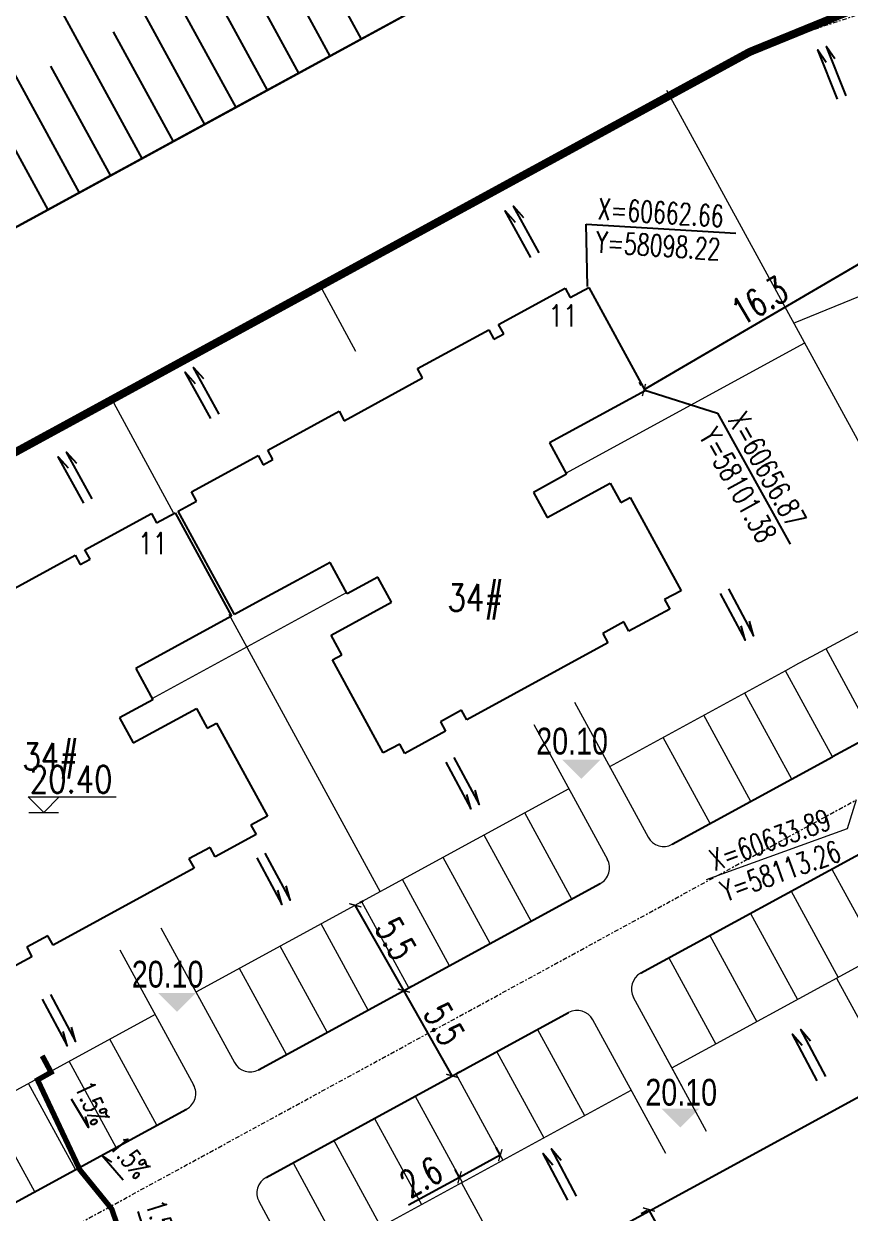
# Model space of a CAD drawing. Header units: inches. Extents: x 393 to 1582, y 246 to 1188.
# Drawn here: x 1030.7 to 1077, y 819.9 to 886.6 of the extents above; entities that cross this region are included whole.
import ezdxf

# ---------------------------------------------------------------- set-up
doc = ezdxf.new("R2010")
doc.units = ezdxf.units.IN
doc.header["$MEASUREMENT"] = 0
for name, pattern in [('CENTERX2', [4, 2.5, -0.5, 0.5, -0.5]), ('CONTINOUS', [0]), ('DASHED2', [0.375, 0.25, -0.125]), ('DOTE', [2.42, 2, -0.2, 0.02, -0.2])]:
    doc.linetypes.add(name, pattern=pattern)
for name, color, linetype in [('buildcoor', 7, 'Continuous'), ('DIM', 4, 'Continuous'), ('drain', 4, 'Continuous'), ('ELEV', 1, 'Continuous'), ('hongzb', 5, 'Continuous'), ('ROAD-TEXT', 4, 'Continuous'), ('roaddim', 2, 'Continuous'), ('外墙', 42, 'Continuous'), ('建筑层数', 7, 'Continuous'), ('绿化', 3, 'Continuous'), ('车库边线', 4, 'DOTE')]:
    doc.layers.add(name, color=color, linetype=linetype)
for name, color, linetype, lineweight in [('buildelev', 2, 'Continuous', 20), ('parking', 30, 'Continuous', 18), ('ROAD', 1, 'Continuous', 25), ('ROAD-CENTER', 7, 'CENTERX2', 18), ('ROAD-ZB', 4, 'Continuous', 15), ('walk', 2, 'Continuous', 18), ('围墙', 75, 'FENCELINE1', 15), ('建筑型号', 2, 'Continuous', 18)]:
    doc.layers.add(name, color=color, linetype=linetype, lineweight=lineweight)
doc.styles.add('_HZTXT', font='txt.shx', dxfattribs={"width": 0.8, "bigfont": 'hztxt.shx'})
doc.styles.add('DIM_FONT', font='SIMPLEX.shx', dxfattribs={"width": 0.8})
doc.styles.add('FLS', font='', dxfattribs={"width": 0.8})
doc.styles.add('HZ', font='simplex.shx', dxfattribs={"width": 0.7, "bigfont": 'hztxt.shx'})
doc.styles.add('RO', font='romans.shx', dxfattribs={"width": 0.8})
doc.styles.get('FLS').set_extended_font_data('创艺繁隶书')
doc.linetypes.add('FENCELINE1', pattern='A,0.25,-0.1,[133,ltypeshp.shx,S=0.1,R=0,X=-0.1,Y=0],-0.1,1', length=1.45)
doc.dimstyles.new('NORMAL', dxfattribs={"dimtxt": 1.5, "dimasz": 0.3, "dimexe": 0.5, "dimexo": 0.3, "dimgap": 0.3, "dimtad": 1, "dimdec": 1, "dimzin": 1, "dimdsep": 46, "dimtxsty": 'HZ', "dimblk": 'ARCHTICK', "dimcen": 0, "dimclrt": 256, "dimadec": 0, "dimazin": 0, "dimtfac": 1, "dimtdec": 1, "dimtofl": 0, "dimtmove": 0, "dimatfit": 3, "dimldrblk": 'ARCHTICK', "dimfxl": 1, "dimtolj": 2, "dimtzin": 0, "dimarcsym": 0})

# ---------------------------------------------------------------- blocks, each defined once
blk = doc.blocks.new('bg')
at = {"layer": 'buildelev'}
blk.add_line((403415.903, 597892.095), (403417.408, 597892.095), dxfattribs=at)
blk.add_lwpolyline([(403417.451, 597892.89), (403416.656, 597892.095), (403415.86, 597892.89), (403420.35, 597892.89)], dxfattribs=at)
blk = doc.blocks.new('psss')
at = {"layer": 'drain', "ltscale": 3}
for points in [[(-2.979, 0.527), (0.007, 0.531), (-0.808, 0.714)], [(-2.967, -0.004), (0, 0), (-0.815, 0.183)]]:
    blk.add_lwpolyline(points, dxfattribs=at)
blk = doc.blocks.new('_ARCHTICK')
at = {"color": 0, "linetype": 'ByBlock', "const_width": 0.15}
blk.add_lwpolyline([(-0.5, -0.5), (0.5, 0.5)], dxfattribs=at)
blk = doc.blocks.new('*D203')
at = {"layer": 'DEFPOINTS', "color": 0, "ltscale": 0.3, "transparency": 16777216}
for p in [(1051.942, 832.412), (1051.942, 832.412), (1054.659, 827.63)]:
    blk.add_point(p, dxfattribs=at)
at = {"layer": 'roaddim', "color": 0, "lineweight": -2, "ltscale": 0.3, "transparency": 16777216}
for p, q in [((1054.659, 827.63), (1051.942, 832.412)), ((1052.202, 832.56), (1052.376, 832.659)), ((1054.92, 827.778), (1055.094, 827.877))]:
    blk.add_line(p, q, dxfattribs=at)
at = {"layer": 'roaddim', "color": 0, "lineweight": -2, "ltscale": 0.3, "transparency": 16777216, "xscale": 0.5, "yscale": 0.5, "zscale": 0.5}
for p, rotation in [((1051.942, 832.412), 119.607423004215), ((1054.659, 827.63), 299.607423004215)]:
    blk.add_blockref('_ARCHTICK', p, dxfattribs=dict(at, rotation=rotation))
at = {"layer": 'roaddim', "ltscale": 0.3, "transparency": 16777216, "insert": (1054.213, 830.539), "char_height": 1.5, "attachment_point": 5, "rotation": 299.60742, "style": 'HZ'}
blk.add_mtext('\\A2;5.5', dxfattribs=at)
blk = doc.blocks.new('*D204')
at = {"layer": 'DEFPOINTS', "color": 0, "ltscale": 0.3, "transparency": 16777216}
for p in [(1049.224, 837.193), (1049.224, 837.193), (1051.942, 832.412)]:
    blk.add_point(p, dxfattribs=at)
at = {"layer": 'roaddim', "color": 0, "lineweight": -2, "ltscale": 0.3, "transparency": 16777216}
for p, q in [((1049.485, 837.342), (1049.659, 837.44)), ((1051.942, 832.412), (1049.224, 837.193)), ((1052.202, 832.56), (1052.376, 832.659))]:
    blk.add_line(p, q, dxfattribs=at)
at = {"layer": 'roaddim', "color": 0, "lineweight": -2, "ltscale": 0.3, "transparency": 16777216, "xscale": 0.5, "yscale": 0.5, "zscale": 0.5}
for p, rotation in [((1049.224, 837.193), 119.6074230040263), ((1051.942, 832.412), 299.6074230040263)]:
    blk.add_blockref('_ARCHTICK', p, dxfattribs=dict(at, rotation=rotation))
at = {"layer": 'roaddim', "ltscale": 0.3, "transparency": 16777216, "insert": (1051.496, 835.321), "char_height": 1.5, "attachment_point": 5, "rotation": 299.60742, "style": 'HZ'}
blk.add_mtext('\\A2;5.5', dxfattribs=at)
blk = doc.blocks.new('*D205')
at = {"layer": 'DEFPOINTS', "color": 0, "ltscale": 0.3, "transparency": 16777216}
for p in [(1079.422, 874.295), (1065.396, 866.08), (1065.396, 866.08)]:
    blk.add_point(p, dxfattribs=at)
at = {"layer": 'DIM', "color": 0, "lineweight": -2, "ltscale": 0.3, "transparency": 16777216}
for p, q in [((1079.422, 874.295), (1065.396, 866.08)), ((1079.27, 874.553), (1079.169, 874.726)), ((1065.244, 866.338), (1065.143, 866.511))]:
    blk.add_line(p, q, dxfattribs=at)
at = {"layer": 'DIM', "color": 0, "lineweight": -2, "ltscale": 0.3, "transparency": 16777216, "xscale": 0.5, "yscale": 0.5, "zscale": 0.5}
for p, rotation in [((1079.422, 874.295), 30.35756967952579), ((1065.396, 866.08), 210.3575696795258)]:
    blk.add_blockref('_ARCHTICK', p, dxfattribs=dict(at, rotation=rotation))
at = {"layer": 'DIM', "ltscale": 0.3, "transparency": 16777216, "insert": (1071.878, 871.093), "char_height": 1.5, "attachment_point": 5, "rotation": 30.35757, "style": 'HZ'}
blk.add_mtext('\\A2;16.3', dxfattribs=at)
blk = doc.blocks.new('*D360')
at = {"layer": 'DEFPOINTS', "color": 0, "ltscale": 0.3, "transparency": 16777216}
for p in [(1057.498, 822.911), (1055.065, 821.941), (1055.215, 821.666)]:
    blk.add_point(p, dxfattribs=at)
at = {"layer": 'roaddim', "color": 0, "lineweight": -2, "ltscale": 0.3, "transparency": 16777216}
for p, q in [((1057.354, 823.175), (1057.108, 823.625)), ((1057.348, 823.186), (1055.065, 821.941)), ((1055.071, 821.93), (1054.826, 822.38)), ((1055.065, 821.941), (1052.212, 820.385))]:
    blk.add_line(p, q, dxfattribs=at)
at = {"layer": 'roaddim', "color": 0, "lineweight": -2, "ltscale": 0.3, "transparency": 16777216, "xscale": 0.5, "yscale": 0.5, "zscale": 0.5}
for p, rotation in [((1057.348, 823.186), 28.60742584457437), ((1055.065, 821.941), 208.6074258445744)]:
    blk.add_blockref('_ARCHTICK', p, dxfattribs=dict(at, rotation=rotation))
at = {"layer": 'roaddim', "ltscale": 0.3, "transparency": 16777216, "insert": (1052.916, 821.965), "char_height": 1.5, "attachment_point": 5, "rotation": 28.60743, "style": 'HZ'}
blk.add_mtext('\\A2;2.6', dxfattribs=at)
blk = doc.blocks.new('sdfsf')
at = {"layer": 'ROAD-TEXT', "ltscale": 0.1}
blk.add_lwpolyline([(58446.444, 60710.395, 0.3, 0.3, 0), (58446.485, 60709.345, 0.3, 0.3, 0), (58445.615, 60709.293, 0.3, 0.3, 0), (58445.535, 60703.715, 0.3, 0.3, 0), (58446.172, 60700.971, 0.3, 0.3, 0), (58445.787, 60697.784, 0.3, 0.3, 0), (58446.71, 60692.328, 0.3, 0.3, 0), (58447.48, 60692.374, 0.3, 0.3, 0), (58447.535, 60691.721, 0, 0, 0)], format="xyseb", dxfattribs=at)
for points in [[(58447.118, 60706.277), (58447.012, 60705.636), (58446.84, 60707.485)], [(58447.331, 60703.334), (58447.015, 60703.902), (58447.466, 60702.153)], [(58447.426, 60698.999), (58447.172, 60698.401), (58447.433, 60700.188)], [(58447.321, 60695.712), (58447.066, 60696.518), (58447.183, 60694.173)]]:
    blk.add_lwpolyline(points, dxfattribs=at)
at = {"layer": 'ROAD-TEXT', "style": 'RO', "width": 0.7}
for rotation, p in [(268.08943, (58447.301, 60708.023)), (283.2016, (58447.543, 60704.187)), (261.58484, (58447.997, 60700.37)), (273.91405, (58447.638, 60696.908))]:
    blk.add_text('1.5%', height=1.1, rotation=rotation, dxfattribs=at).set_placement(p)
blk = doc.blocks.new('*D308')
at = {"layer": 'DEFPOINTS', "color": 0, "ltscale": 0.3, "transparency": 16777216}
for p in [(1065.674, 820.138), (1065.852, 820.235), (1166.289, 636.078)]:
    blk.add_point(p, dxfattribs=at)
at = {"layer": 'DIM', "color": 0, "lineweight": -2, "ltscale": 0.3, "transparency": 16777216}
for p, q in [((1166.111, 635.98), (1065.674, 820.138)), ((1065.589, 820.091), (1065.235, 819.898)), ((1166.026, 635.934), (1165.672, 635.741))]:
    blk.add_line(p, q, dxfattribs=at)
at = {"layer": 'DIM', "color": 0, "lineweight": -2, "ltscale": 0.3, "transparency": 16777216, "xscale": 0.5, "yscale": 0.5, "zscale": 0.5}
for p, rotation in [((1065.674, 820.138), 118.6074258595368), ((1166.111, 635.98), 298.6074258595368)]:
    blk.add_blockref('_ARCHTICK', p, dxfattribs=dict(at, rotation=rotation))
at = {"layer": 'DIM', "ltscale": 0.3, "transparency": 16777216, "insert": (1116.815, 728.562), "char_height": 1.5, "attachment_point": 5, "rotation": 298.60743, "style": 'HZ'}
blk.add_mtext('\\A2;209.8', dxfattribs=at)

msp = doc.modelspace()

# ---------------------------------------------------------------- linework, layer by layer
at = {"layer": 'buildcoor', "color": 0, "ltscale": 0.3}
for points in [[(1062.236, 871.874), (1062.165, 875.381)], [(1062.165, 875.381), (1070.549, 874.87)], [(1065.396, 866.08), (1069.513, 864.785)], [(1069.513, 864.785), (1073.595, 857.443)]]:
    msp.add_lwpolyline(points, dxfattribs=at)
at = {"layer": 'ELEV', "color": 0}
for points in [[(1060.83, 845.348), (1062.952, 845.348), (1061.891, 844.287)], [(1038.172, 832.283), (1040.293, 832.283), (1039.232, 831.222)], [(1066.374, 825.8), (1068.496, 825.8), (1067.435, 824.739)]]:
    msp.add_solid(points, dxfattribs=at)
at = {"layer": 'hongzb', "color": 0, "linetype": 'DOTE', "ltscale": 0.2, "const_width": 0.35}
msp.add_lwpolyline([(726.299, 598.511), (739.721, 619.918), (817.574, 709.87), (922.656, 797.757), (972.26, 831.061), (1071.302, 885.077), (1176.766, 928.104), (1299.012, 961.009), (1365.77, 971.874), (1426.81, 975.633)], dxfattribs=at)
at = {"layer": 'parking', "color": 0, "ltscale": 0.3}
for p, q in [((1078.211, 846.728), (1075.608, 851.573)), ((1075.955, 845.507), (1073.321, 850.336)), ((1073.672, 844.262), (1071.039, 849.091)), ((1071.39, 843.017), (1068.756, 847.846)), ((1069.107, 841.772), (1066.474, 846.601)), ((1061.351, 837.543), (1058.718, 842.371)), ((1059.069, 836.298), (1056.435, 841.126)), ((1056.786, 835.053), (1054.153, 839.881)), ((1075.926, 839.226), (1078.559, 834.398)), ((1054.504, 833.808), (1051.87, 838.636)), ((1073.643, 837.981), (1076.276, 833.153)), ((1052.221, 832.563), (1049.588, 837.392)), ((1049.938, 831.318), (1047.305, 836.147)), ((1071.36, 836.737), (1073.994, 831.908)), ((1069.078, 835.492), (1071.711, 830.663)), ((1047.656, 830.073), (1045.022, 834.902)), ((1066.795, 834.247), (1069.429, 829.418)), ((1045.373, 828.828), (1042.74, 833.657)), ((1059.429, 830.229), (1062.063, 825.401)), ((1038.109, 824.867), (1035.476, 829.695)), ((1057.147, 828.985), (1059.78, 824.156)), ((1035.827, 823.622), (1033.193, 828.45)), ((1054.864, 827.74), (1057.498, 822.911)), ((1033.544, 822.377), (1030.911, 827.205)), ((1052.582, 826.495), (1055.215, 821.666)), ((1031.261, 821.132), (1028.628, 825.96)), ((1050.299, 825.25), (1052.932, 820.421)), ((1048.016, 824.005), (1050.65, 819.176)), ((1045.734, 822.76), (1048.367, 817.932))]:
    msp.add_line(p, q, dxfattribs=at)
for points in [[(1097.103, 862.317, 0.016304), (1073.331, 850.341), (1063.472, 844.964)], [(1066.966, 828.075), (1081.232, 835.855, -0.003246), (1085.713, 838.262, -0.003246)]]:
    msp.add_lwpolyline(points, format="xyb", dxfattribs=at)
for points in [[(1061.189, 843.719), (1040.294, 832.323)], [(1038.012, 831.078), (1017.117, 819.683)], [(1045.984, 816.632), (1064.683, 826.83)]]:
    msp.add_lwpolyline(points, dxfattribs=at)
at = {"layer": 'ROAD', "color": 0}
for p, q in [((1066.983, 840.614), (1075.965, 845.513)), ((1065.211, 833.382), (1078.598, 840.684)), ((1043.806, 827.973), (1062.944, 838.411)), ((1044.228, 821.939), (1061.172, 831.18)), ((1020.629, 815.333), (1039.767, 825.771))]:
    msp.add_line(p, q, dxfattribs=at)
msp.add_arc((1268.804, 491.93), 402.75, 115.04306, 118.60743, dxfattribs=at)
at = {"layer": 'ROAD-CENTER', "color": 5, "ltscale": 0.1}
for p, q in [((1299.012, 961.009), (1071.302, 885.077)), ((1071.302, 885.077), (1042.86, 869.565)), ((997.603, 799.643), (1077.282, 843.098))]:
    msp.add_line(p, q, dxfattribs=at)
at = {"layer": 'ROAD-ZB', "color": 0, "ltscale": 0.3}
for points in [[(1077.282, 843.098), (1076.776, 841.471)], [(1076.776, 841.471), (1068.872, 838.627)]]:
    msp.add_lwpolyline(points, dxfattribs=at)
at = {"layer": 'walk', "color": 0, "ltscale": 0.3}
for p, q in [((1061.5, 848.578), (1065.626, 841.013)), ((1059.218, 847.333), (1063.344, 839.768)), ((1038.323, 835.937), (1042.449, 828.373)), ((1036.041, 834.692), (1040.166, 827.128)), ((1067.577, 826.955), (1064.811, 832.026)), ((1065.294, 825.71), (1062.529, 830.781)), ((1046.595, 815.511), (1043.829, 820.582))]:
    msp.add_line(p, q, dxfattribs=at)
at = {"layer": 'walk', "color": 0}
for p, q in [((1068.905, 824.52), (1066.249, 829.39)), ((1066.623, 823.275), (1063.966, 828.145))]:
    msp.add_line(p, q, dxfattribs=at)
for centre, start, end in [((1066.504, 841.492), 208.60746, 298.60743), ((1062.466, 839.289), 298.60743, 28.60747), ((1065.689, 832.505), 118.60743, 208.60743), ((1061.651, 830.302), 28.60743, 118.60743), ((1043.327, 828.851), 208.60746, 298.60743), ((1039.288, 826.649), 298.60743, 28.60747), ((1044.707, 821.061), 118.60743, 208.60743)]:
    msp.add_arc(centre, 1, start, end, dxfattribs=at)
at = {"layer": '围墙', "color": 0, "ltscale": 0.2}
for p, q in [((1066.663, 882.888), (1081.929, 854.898)), ((1073.783, 869.834), (1085.825, 874.747)), ((1047.232, 871.949), (1049.243, 868.262)), ((1074.396, 868.71), (1060.998, 861.403)), ((1035.556, 865.581), (1039.027, 859.216)), ((1048.707, 854.7), (1037.821, 848.763)), ((1042.139, 853.51), (1050.622, 837.956)), ((1076.184, 833.103), (1079.273, 827.44)), ((1055.17, 821.642), (1058.258, 815.979))]:
    msp.add_line(p, q, dxfattribs=at)
at = {"layer": '外墙', "color": 2, "ltscale": 0.1}
for p, q in [((1057.253, 869.757), (1060.984, 871.792)), ((1060.984, 871.792), (1061.271, 871.265)), ((1061.271, 871.265), (1062.302, 871.828)), ((1062.302, 871.828), (1065.463, 866.034)), ((1052.709, 867.279), (1056.704, 869.458)), ((1056.704, 869.458), (1056.991, 868.931)), ((1057.54, 869.23), (1057.253, 869.757)), ((1056.991, 868.931), (1057.54, 869.23)), ((1052.996, 866.753), (1052.709, 867.279)), ((1048.607, 864.359), (1052.996, 866.753)), ((1065.463, 866.034), (1060.107, 863.113)), ((1044.325, 862.707), (1048.32, 864.885)), ((1048.32, 864.885), (1048.607, 864.359)), ((1060.107, 863.113), (1061.065, 861.357)), ((1040.045, 860.373), (1043.776, 862.407)), ((1043.776, 862.407), (1044.064, 861.881)), ((1044.064, 861.881), (1044.612, 862.18)), ((1044.612, 862.18), (1044.325, 862.707)), ((1061.065, 861.357), (1059.199, 860.34)), ((1059.965, 858.935), (1063.499, 860.862)), ((1063.499, 860.862), (1064.098, 859.765)), ((1040.333, 859.846), (1040.045, 860.373)), ((1059.199, 860.34), (1059.965, 858.935)), ((1039.301, 859.283), (1040.333, 859.846)), ((1064.098, 859.765), (1064.624, 860.052)), ((1064.624, 860.052), (1067.473, 854.828)), ((1034.075, 857.117), (1037.807, 859.152)), ((1037.807, 859.152), (1038.094, 858.625)), ((1038.094, 858.625), (1039.125, 859.188)), ((1039.125, 859.188), (1042.285, 853.393)), ((1042.461, 853.489), (1039.301, 859.283)), ((1029.532, 854.639), (1033.527, 856.818)), ((1033.527, 856.818), (1033.814, 856.291)), ((1034.363, 856.59), (1034.075, 857.117)), ((1033.814, 856.291), (1034.363, 856.59)), ((1047.816, 856.41), (1045.973, 855.404)), ((1048.774, 854.654), (1047.816, 856.41)), ((1050.486, 855.587), (1048.774, 854.654)), ((1051.252, 854.183), (1050.486, 855.587)), ((1045.973, 855.404), (1043.866, 854.255)), ((1067.473, 854.828), (1066.551, 854.326)), ((1043.866, 854.255), (1042.461, 853.489)), ((1047.872, 852.34), (1051.252, 854.183)), ((1066.551, 854.326), (1066.839, 853.799)), ((1066.839, 853.799), (1064.556, 852.554)), ((1042.285, 853.393), (1036.93, 850.473)), ((1064.269, 853.081), (1063.084, 852.434)), ((1064.556, 852.554), (1064.269, 853.081)), ((1048.471, 851.242), (1047.872, 852.34)), ((1063.084, 852.434), (1063.371, 851.908)), ((1063.371, 851.908), (1055.47, 847.598)), ((1047.944, 850.955), (1048.471, 851.242)), ((1050.793, 845.731), (1047.944, 850.955)), ((1036.93, 850.473), (1037.888, 848.717)), ((1037.888, 848.717), (1036.022, 847.699)), ((1036.788, 846.295), (1040.322, 848.222)), ((1040.322, 848.222), (1040.92, 847.124)), ((1055.182, 848.125), (1053.997, 847.479)), ((1055.47, 847.598), (1055.182, 848.125)), ((1036.022, 847.699), (1036.788, 846.295)), ((1053.997, 847.479), (1054.284, 846.953)), ((1040.92, 847.124), (1041.447, 847.412)), ((1041.447, 847.412), (1044.296, 842.188)), ((1054.284, 846.953), (1052.001, 845.708)), ((1051.715, 846.234), (1050.793, 845.731)), ((1052.001, 845.708), (1051.715, 846.234)), ((1044.296, 842.188), (1043.374, 841.685)), ((1043.374, 841.685), (1043.662, 841.158)), ((1043.662, 841.158), (1041.379, 839.914)), ((1041.092, 840.44), (1039.907, 839.794)), ((1041.379, 839.914), (1041.092, 840.44)), ((1039.907, 839.794), (1040.194, 839.267)), ((1040.194, 839.267), (1032.292, 834.958)), ((1032.005, 835.485), (1030.82, 834.838)), ((1032.292, 834.958), (1032.005, 835.485)), ((1030.82, 834.838), (1031.107, 834.313)), ((1031.107, 834.313), (1028.824, 833.068)), ((1058.516, 816.152), (1079.411, 827.547))]:
    msp.add_line(p, q, dxfattribs=at)
at = {"layer": '绿化', "color": 0, "ltscale": 0.3}
for p, q in [((1047.814, 884.796), (1041.111, 897.087)), ((1044.302, 882.881), (1037.599, 895.172)), ((1040.791, 880.966), (1034.087, 893.257)), ((1049.57, 885.754), (1046.218, 891.899)), ((1037.279, 879.05), (1030.576, 891.341)), ((1046.058, 883.839), (1042.707, 889.984)), ((1033.767, 877.135), (1027.064, 889.426)), ((1042.546, 881.923), (1039.195, 888.069)), ((1039.035, 880.008), (1035.683, 886.154)), ((1035.523, 878.093), (1032.171, 884.238)), ((1032.011, 876.178), (1028.66, 882.323))]:
    msp.add_line(p, q, dxfattribs=at)
at = {"layer": '绿化', "color": 0, "linetype": 'CONTINOUS'}
for points in [[(1340.321, 978.877), (1296.693, 971.776), (1173.245, 938.548), (1066.576, 895.029), (1037.246, 879.032)], [(1340.321, 978.877), (1296.693, 971.776), (1173.245, 938.548), (1066.576, 895.029), (1042.517, 881.907)], [(1042.517, 881.907), (973.48, 844.255)]]:
    msp.add_lwpolyline(points, dxfattribs=at)
at = {"layer": '绿化', "color": 0, "ltscale": 0.3}
msp.add_lwpolyline([(1333.787, 977.814), (1296.693, 971.776), (1173.245, 938.548), (1066.576, 895.029), (973.48, 844.255)], dxfattribs=at)
at = {"layer": '车库边线', "color": 0, "linetype": 'DASHED2', "const_width": 0.25}
msp.add_lwpolyline([(984.103, 837.349), (1071.366, 884.941), (1176.814, 927.962)], dxfattribs=at)

# ---------------------------------------------------------------- block references
at = {"color": 0, "rotation": 26.04101177399797}
msp.add_blockref('sdfsf', (-24828.542, -79377.15), dxfattribs=at)
at = {"layer": 'buildelev', "color": 0, "linetype": 'Continuous', "xscale": 1.099999999998545, "yscale": 1.099999999998545, "zscale": 1.1}
msp.add_blockref('bg', (-442726.555, -656838.91), dxfattribs=at)
at = {"layer": 'ROAD', "color": 0, "xscale": -1}
for p, rotation in [((1075.134, 885.138), 291.8448889344748), ((1057.625, 876.113), 298.8807565388615), ((1039.696, 867.077), 298.8807565388615), ((1032.58, 862.337), 298.8807565388615), ((1073.712, 829.977), 298.0627728639287), ((1059.747, 823.278), 298.0627728639287)]:
    msp.add_blockref('psss', p, dxfattribs=dict(at, rotation=rotation))
at = {"layer": 'ROAD', "color": 0, "rotation": 298.1159561207378}
for p in [(1071.067, 852.063), (1055.69, 842.603), (1045.1, 837.232), (1033.08, 829.309)]:
    msp.add_blockref('psss', p, dxfattribs=at)

# ---------------------------------------------------------------- texts
at = {"layer": 'buildcoor', "color": 0, "ltscale": 0.3, "style": 'HZ', "width": 0.7}
for s, rotation, p in [('X=60662.66', 356.51, (1062.782, 875.644)), ('Y=58098.22', 356.51, (1062.669, 873.787)), ('X=60656.87', 299.07, (1070.067, 864.406)), ('Y=58101.38', 299.07, (1068.441, 863.502))]:
    msp.add_text(s, height=1.2, rotation=rotation, dxfattribs=at).set_placement(p)
at = {"layer": 'buildelev', "color": 0, "style": 'RO', "width": 0.8}
msp.add_text('20.40', height=1.5, dxfattribs=at).set_placement((1030.989, 843.503))
at = {"layer": 'ELEV', "color": 0, "style": 'FLS', "width": 0.8}
for p in [(1059.362, 845.646), (1036.703, 832.581), (1065.476, 825.963)]:
    msp.add_text('20.10', height=1.5, dxfattribs=at).set_placement(p)
at = {"layer": 'ROAD-ZB', "color": 0, "ltscale": 0.3, "style": 'HZ', "width": 0.7}
for s, p in [('X=60633.89', (1069.335, 839.112)), ('Y=58113.26', (1069.965, 837.362))]:
    msp.add_text(s, height=1.2, rotation=19.79, dxfattribs=at).set_placement(p)
at = {"layer": '建筑型号', "color": 0, "style": '_HZTXT', "width": 0.8}
for p in [(1054.391, 853.689, -0.937), (1030.576, 844.78, -0.937)]:
    msp.add_text('34#', height=1.5, dxfattribs=at).set_placement(p)
at = {"layer": '建筑层数', "color": 0, "style": 'DIM_FONT', "width": 0.8}
for p in [(1060.038, 869.645), (1037.061, 856.884)]:
    msp.add_text('11', height=1.2, dxfattribs=at).set_placement(p)

# ---------------------------------------------------------------- dimensions: what is measured, and where the dimension line sits
at = {"layer": 'DIM', "color": 0, "ltscale": 0.3}
for p1, p2, distance, picture, middle in [((1079.422, 874.295), (1065.396, 866.08), 0, '*D205', (1071.878, 871.093)), ((1166.289, 636.078), (1065.852, 820.235), 0.203, '*D308', (1116.815, 728.562))]:
    dim = msp.add_aligned_dim(p1=p1, p2=p2, distance=distance, dimstyle='NORMAL', override={"dimasz": 0.5, "dimzin": 0}, dxfattribs=at)
    dim.commit()
    dim.dimension.update_dxf_attribs({"geometry": picture, "text_midpoint": middle})
at = {"layer": 'roaddim', "color": 0, "ltscale": 0.3}
for p1, p2, distance, picture, middle in [((1051.942, 832.412), (1049.224, 837.193), 0, '*D204', (1051.496, 835.321)), ((1054.659, 827.63), (1051.942, 832.412), 0, '*D203', (1054.213, 830.539)), ((1057.498, 822.911), (1055.215, 821.666), -0.313, '*D360', (1052.916, 821.965))]:
    dim = msp.add_aligned_dim(p1=p1, p2=p2, distance=distance, dimstyle='NORMAL', override={"dimasz": 0.5, "dimzin": 0}, dxfattribs=at)
    dim.commit()
    dim.dimension.update_dxf_attribs({"geometry": picture, "text_midpoint": middle})

doc.saveas('drawing.dxf')
